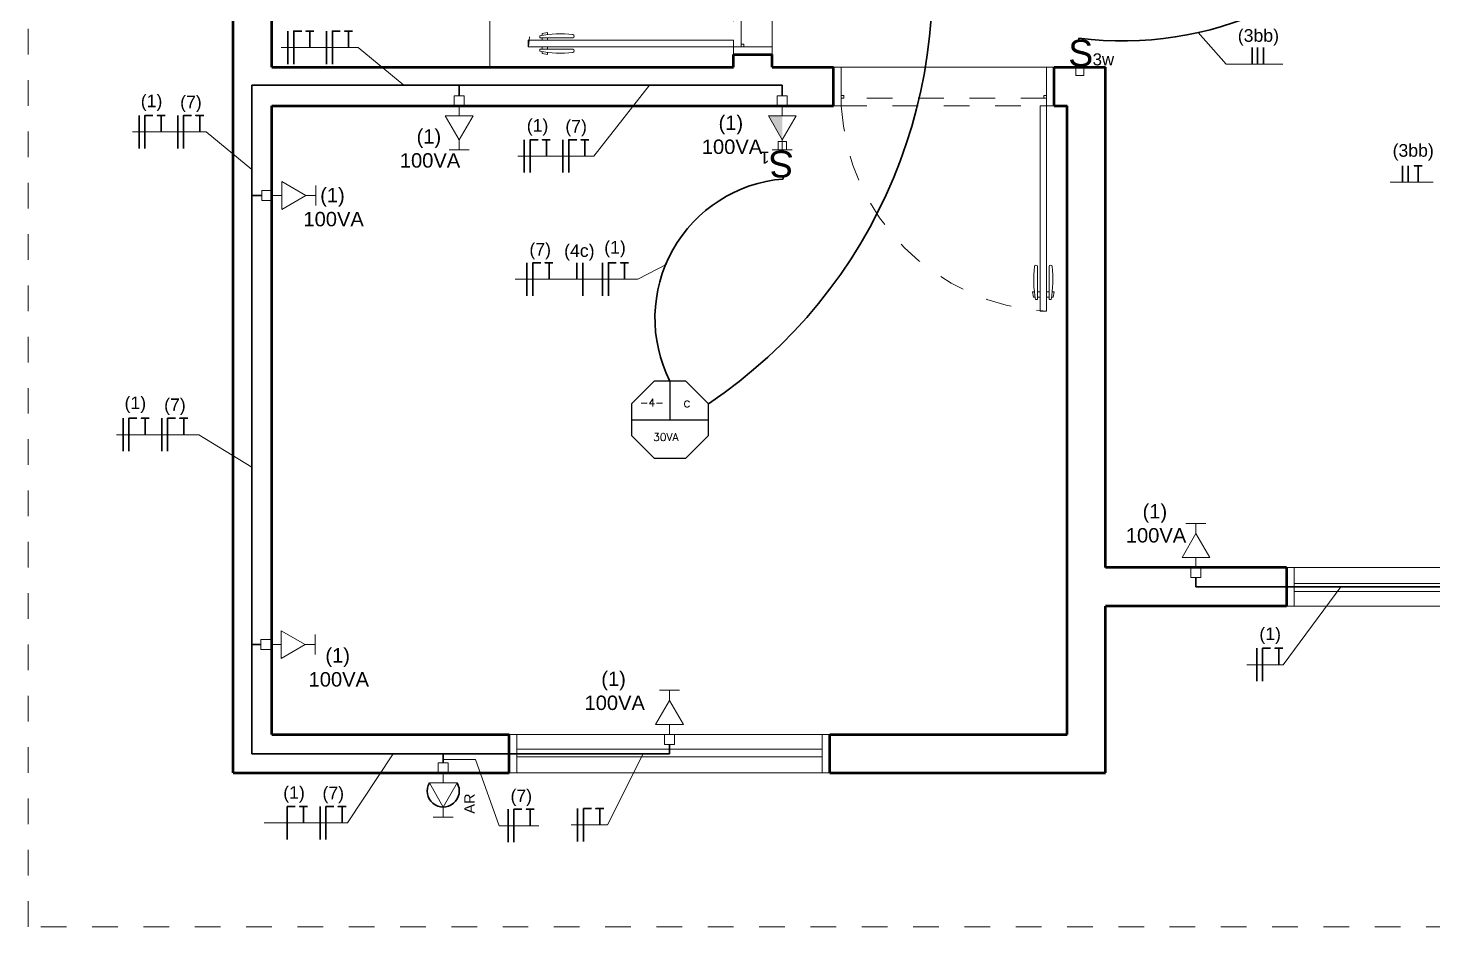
# Model space of a CAD drawing. Header units: inches. Extents: x 179598 to 179981, y 9195975 to 9196075.
# Drawn here: x 179663.89 to 179669.37, y 9196022.02 to 9196025.52 of the extents above; entities that cross this region are included whole.
import ezdxf

# ---------------------------------------------------------------- set-up
doc = ezdxf.new("R2010")
doc.units = ezdxf.units.IN
doc.header["$LTSCALE"] = 0.05
doc.header["$MEASUREMENT"] = 0
for name, pattern in [('CONTINU', [0]), ('DASH2', [0.75, 0.5, -0.25]), ('DASHED2', [0.375, 0.25, -0.125]), ('HIDDEN', [0.375, 0.25, -0.125]), ('HIDDEN2', [0.1875, 0.125, -0.0625])]:
    doc.linetypes.add(name, pattern=pattern)
for name, color, linetype, lineweight in [('Comunicação', 170, 'Continuous', 30), ('Eletrodutos', 220, 'Continuous', 25), ('ESQUADRIA', 7, 'Continuous', 5), ('FNT', 30, 'Continuous', 25), ('HASTES', 250, 'Continuous', 25), ('NOTAS', 180, 'Continuous', 25), ('PAREDE', 7, 'Continuous', 50), ('PISO', 7, 'Continuous', 5), ('PROJEÇÃO', 7, 'DASHED2', 0)]:
    doc.layers.add(name, color=color, linetype=linetype, lineweight=lineweight)
for name, color, linetype in [('Electric', 10, 'Continuous'), ('ILUMINAÇÃO', 3, 'Continuous'), ('PTO', 1, 'Continuous'), ('TEP', 40, 'DASH2')]:
    doc.layers.add(name, color=color, linetype=linetype)
doc.styles.add('Cota', font='arial.ttf')
doc.styles.get("Standard").update_dxf_attribs({"font": ''})
doc.styles.get('Standard').set_extended_font_data('txt.shx')

# ---------------------------------------------------------------- blocks, each defined once
blk = doc.blocks.new('A$C4C83112E')
at = {"layer": 'ESQUADRIA'}
for points in [[(0.03, 0), (0, 0), (0, 0.15), (0.03, 0.15)], [(0.03, 0), (1.57, 0), (1.57, 0.15), (0.03, 0.15)], [(1.6, 0), (1.57, 0), (1.57, 0.15), (1.6, 0.15)], [(1.57, 0.0576), (0.03, 0.0576), (0.03, 0.0876), (1.57, 0.0876)]]:
    blk.add_lwpolyline(points, close=True, dxfattribs=at)
blk = doc.blocks.new('A$C39A72CA2')
at = {"layer": 'ESQUADRIA'}
for points in [[(0, 0), (0.03, 0), (0.03, 0.15), (0, 0.15)], [(1.22, 0), (0.03, 0), (0.03, 0.15), (1.22, 0.15)], [(1.22, 0), (1.25, 0), (1.25, 0.15), (1.22, 0.15)], [(0.03, 0.0576), (1.22, 0.0576), (1.22, 0.0876), (0.03, 0.0876)]]:
    blk.add_lwpolyline(points, close=True, dxfattribs=at)
blk = doc.blocks.new('PORTA80_PB')
at = {"layer": 'ESQUADRIA'}
for p, q in [((0.0036, 0.8955), (0.0002, 0.8755)), ((0.0105, 0.8955), (0.0036, 0.8955)), ((0.02, 0.9055), (0.0125, 0.9055)), ((0.02, 0.9055), (0.02, 0.7763)), ((0.03, 0.8955), (0.02, 0.8955)), ((0.055, 0.8955), (0.065, 0.8955)), ((0.065, 0.9055), (0.065, 0.7763)), ((0.065, 0.9055), (0.0725, 0.9055)), ((0.0745, 0.8955), (0.0814, 0.8955)), ((0.0814, 0.8955), (0.0848, 0.8755)), ((0.0075, 0.8755), (0.0002, 0.8755)), ((0.03, 0.8755), (0.02, 0.8755)), ((0.055, 0.8755), (0.065, 0.8755)), ((0.0775, 0.8755), (0.0848, 0.8755)), ((0.83, 0), (0.03, 0))]:
    blk.add_line(p, q, dxfattribs=at)
for points in [[(0.03, 0.15), (0.055, 0.15), (0.055, 0.95), (0.03, 0.95)], [(0, 0), (0.03, 0), (0.03, 0.15), (0, 0.15)], [(0.04, 0.11), (0.03, 0.11), (0.03, 0.12), (0.04, 0.12)], [(0.82, 0.12), (0.83, 0.12), (0.83, 0.11), (0.82, 0.11)], [(0.83, 0), (0.86, 0), (0.86, 0.15), (0.83, 0.15)]]:
    blk.add_lwpolyline(points, close=True, dxfattribs=at)
at = {"layer": 'ESQUADRIA', "linetype": 'HIDDEN2'}
blk.add_lwpolyline([(0.03, 0.12), (0.83, 0.12), (0.83, 0.15), (0.03, 0.15)], close=True, dxfattribs=at)
at = {"layer": 'ESQUADRIA', "linetype": 'HIDDEN', "ltscale": 0.4}
blk.add_arc((-0.0154, 0.1046), 0.8466, 3.0716, 86.9284, dxfattribs=at)
at = {"layer": 'ESQUADRIA'}
for centre, radius, start, end in [((0.4334, 0.8257), 0.4284, 169.2602, 186.6551), ((-0.3484, 0.8257), 0.4284, 353.3449, 10.7398), ((0.0139, 0.7771), 0.00614, 187.1872, 352.0859), ((0.0711, 0.7771), 0.00614, 187.9141, 352.8128)]:
    blk.add_arc(centre, radius, start, end, dxfattribs=at)
blk = doc.blocks.new('ta30')
at = {"lineweight": 5}
for p, q in [((-0.1, 0.44), (0.1, 0.44)), ((0, 0.44), (0, 0.34)), ((-0.139, 0.1), (0, 0.34)), ((0.139, 0.1), (0, 0.34)), ((-0.139, 0.1), (0.139, 0.1)), ((-0.05, 0), (-0.05, -0.1)), ((-0.05, 0), (0.05, 0)), ((0, 0.1), (0, 0)), ((0.05, 0), (0.05, -0.1)), ((-0.05, -0.1), (0.05, -0.1))]:
    blk.add_line(p, q, dxfattribs=at)
blk = doc.blocks.new('TA100')
at = {"lineweight": 5}
for p, q in [((-0.1, 0.44), (0.1, 0.44)), ((0, 0.44), (0, 0.34)), ((-0.139, 0.1), (0, 0.34)), ((0.139, 0.1), (0, 0.34)), ((-0.139, 0.1), (0, 0.1)), ((-0.05, 0), (0.05, 0)), ((-0.05, 0), (-0.05, -0.1)), ((0, 0.1), (0, 0)), ((0, 0.1), (0.139, 0.1)), ((0.05, 0), (0.05, -0.1)), ((-0.05, -0.1), (0.05, -0.1))]:
    blk.add_line(p, q, dxfattribs=at)
blk.add_solid([(0, 0.1), (0, 0.34), (-0.139, 0.1)], dxfattribs=at)
blk = doc.blocks.new('Iluminação1')
at = {"layer": 'ILUMINAÇÃO'}
for p, q in [((0, 0.15), (0, 0)), ((-0.15, 0), (0.15, 0))]:
    blk.add_line(p, q, dxfattribs=at)
blk.add_lwpolyline([(-0.0621, 0.15), (-0.15, 0.0621), (-0.15, -0.0621), (-0.0621, -0.15), (0.0621, -0.15), (0.15, -0.0621), (0.15, 0.0621), (0.0621, 0.15)], close=True, dxfattribs=at)
blk = doc.blocks.new('LinguaNoSeu')
at = {"layer": 'Electric', "linetype": 'CONTINU', "lineweight": 20}
blk.add_lwpolyline([(179679.5062, 9196029.819), (179679.5453, 9196029.819), (179679.5453, 9196029.8581), (179679.5062, 9196029.8581), (179679.5062, 9196029.819), (179679.5062, 9196029.8581), (179679.5258, 9196029.8581), (179679.5258, 9196029.8971), (179679.5799, 9196029.8971), (179679.5258, 9196029.9909), (179679.4716, 9196029.8971), (179679.5258, 9196029.8971), (179679.5799, 9196029.8971), (179679.5258, 9196029.9909), (179679.5258, 9196030.0299), (179679.5648, 9196030.0299), (179679.4867, 9196030.0299)], dxfattribs=at)
at = {"layer": 'PTO', "linetype": 'CONTINU', "lineweight": 30}
blk.add_arc((179679.5258, 9196029.9284), 0.0625, 330, 210, dxfattribs=at)
at = {"layer": 'Electric', "linetype": 'CONTINU', "lineweight": 20, "style": 'Cota'}
blk.add_text('AR', height=0.0407, rotation=270, dxfattribs=at).set_placement((179679.4031, 9196030.017))
blk = doc.blocks.new('Interruptor1W')
at = {"layer": 'ILUMINAÇÃO', "linetype": 'CONTINU', "lineweight": 20}
blk.add_lwpolyline([(179675.1845, 9196027.4212), (179675.2236, 9196027.4212), (179675.2236, 9196027.4602), (179675.1845, 9196027.4602)], close=True, dxfattribs=at)
at = {"layer": 'ILUMINAÇÃO', "linetype": 'CONTINU', "lineweight": 20, "attachment_point": 1, "style": 'Cota'}
for s, width, insert, char_height in [('S', 0.319218, (179675.1488, 9196027.592), 0.1276), ('1', 0.07511, (179675.265, 9196027.5265), 0.0573)]:
    blk.add_mtext_dynamic_manual_height_columns(s, width=width, gutter_width=0.75, heights=[0], dxfattribs=dict(at, insert=insert, char_height=char_height))
blk = doc.blocks.new('Interruptor1')
at = {"layer": 'ILUMINAÇÃO', "linetype": 'CONTINU', "lineweight": 35}
blk.add_line((179678.1328, 9196024.8734), (179678.1328, 9196024.8825), dxfattribs=at)
at = {"layer": 'ILUMINAÇÃO', "linetype": 'CONTINU', "lineweight": 20}
blk.add_blockref('Interruptor1W', (2.9333, -2.7169), dxfattribs=at)
blk = doc.blocks.new('Interruptor3w')
at = {"layer": 'ILUMINAÇÃO', "linetype": 'CONTINU', "lineweight": 35}
blk.add_line((179682.1953, 9196035.1734), (179682.2027, 9196035.1734), dxfattribs=at)
at = {"layer": 'ILUMINAÇÃO', "linetype": 'CONTINU', "lineweight": 20}
blk.add_lwpolyline([(179682.0571, 9196035.1856), (179682.0571, 9196035.1537), (179682.089, 9196035.1537), (179682.089, 9196035.1856)], close=True, dxfattribs=at)
at = {"layer": 'ILUMINAÇÃO', "linetype": 'CONTINU', "lineweight": 20, "attachment_point": 1, "rotation": 270, "style": 'Cota'}
for s, width, insert, char_height in [('S', 0.319218, (179682.1967, 9196035.2149), 0.1043), ('3w', 0.07511, (179682.1432, 9196035.1199), 0.04682)]:
    blk.add_mtext_dynamic_manual_height_columns(s, width=width, gutter_width=0.75, heights=[0], dxfattribs=dict(at, insert=insert, char_height=char_height))

msp = doc.modelspace()

# ---------------------------------------------------------------- linework, layer by layer
at = {"layer": 'Eletrodutos', "linetype": 'CONTINU', "lineweight": 30}
for p, q in [((179666.8341, 9196025.2995), (179664.7667, 9196025.2995)), ((179664.7667, 9196024.869), (179664.7667, 9196025.2995)), ((179665.5742, 9196025.2581), (179665.5742, 9196025.2995)), ((179666.8341, 9196025.2581), (179666.8341, 9196025.2995)), ((179664.805, 9196024.869), (179664.7667, 9196024.869)), ((179664.7667, 9196024.869), (179664.7667, 9196022.694)), ((179668.4466, 9196023.3799), (179668.4466, 9196023.344)), ((179671.1794, 9196023.344), (179668.4466, 9196023.344)), ((179664.802, 9196023.119), (179664.7667, 9196023.119)), ((179666.3941, 9196022.694), (179664.7667, 9196022.694)), ((179665.5125, 9196022.6565), (179665.5125, 9196022.694)), ((179666.3941, 9196022.7299), (179666.3941, 9196022.694))]:
    msp.add_line(p, q, dxfattribs=at)
for centre, radius, start, end in [((179665.4503, 9196025.6924), 1.9681, 303.8358, 11.0302), ((179668.1626, 9196026.8165), 1.3449, 262.6456, 326.2283), ((179666.882, 9196024.3909), 0.5443, 94.6526, 206.7943)]:
    msp.add_arc(centre, radius, start, end, dxfattribs=at)
at = {"layer": 'FNT', "linetype": 'CONTINU', "lineweight": 30}
for p, q in [((179664.9066, 9196025.51), (179664.9066, 9196025.3815)), ((179665.0571, 9196025.51), (179665.0571, 9196025.3815)), ((179668.6663, 9196025.4453), (179668.6663, 9196025.381)), ((179668.6868, 9196025.4453), (179668.6868, 9196025.381)), ((179664.3267, 9196025.181), (179664.3267, 9196025.0524)), ((179664.4772, 9196025.181), (179664.4772, 9196025.0524)), ((179665.8283, 9196025.0867), (179665.8283, 9196024.9582)), ((179665.9788, 9196025.0867), (179665.9788, 9196024.9582)), ((179669.2513, 9196024.9853), (179669.2513, 9196024.921)), ((179665.8387, 9196024.607), (179665.8387, 9196024.4784)), ((179666.033, 9196024.607), (179666.033, 9196024.5427)), ((179666.1331, 9196024.607), (179666.1331, 9196024.4784)), ((179664.2642, 9196024.001), (179664.2642, 9196023.8725)), ((179664.4148, 9196024.001), (179664.4148, 9196023.8725)), ((179668.6835, 9196023.1046), (179668.6835, 9196022.976)), ((179665.032, 9196022.4881), (179665.032, 9196022.3596)), ((179665.765, 9196022.4773), (179665.765, 9196022.3488)), ((179666.0364, 9196022.4803), (179666.0364, 9196022.3518))]:
    msp.add_line(p, q, dxfattribs=at)
for points in [[(179664.9297, 9196025.3815), (179664.9297, 9196025.51), (179664.9606, 9196025.51)], [(179665.0081, 9196025.51), (179664.9772, 9196025.51), (179664.9927, 9196025.51), (179664.9927, 9196025.4457)], [(179665.0802, 9196025.3815), (179665.0802, 9196025.51), (179665.1111, 9196025.51)], [(179665.1586, 9196025.51), (179665.1277, 9196025.51), (179665.1432, 9196025.51), (179665.1432, 9196025.4457)], [(179668.7098, 9196025.381), (179668.7098, 9196025.4453), (179668.7098, 9196025.4453)], [(179664.3498, 9196025.0524), (179664.3498, 9196025.181), (179664.3807, 9196025.181)], [(179664.4282, 9196025.181), (179664.3973, 9196025.181), (179664.4128, 9196025.181), (179664.4128, 9196025.1167)], [(179664.5003, 9196025.0524), (179664.5003, 9196025.181), (179664.5312, 9196025.181)], [(179664.5788, 9196025.181), (179664.5479, 9196025.181), (179664.5633, 9196025.181), (179664.5633, 9196025.1167)], [(179665.8513, 9196024.9582), (179665.8513, 9196025.0867), (179665.8823, 9196025.0867)], [(179665.9298, 9196025.0867), (179665.8989, 9196025.0867), (179665.9144, 9196025.0867), (179665.9144, 9196025.0224)], [(179666.0019, 9196024.9582), (179666.0019, 9196025.0867), (179666.0328, 9196025.0867)], [(179666.0803, 9196025.0867), (179666.0494, 9196025.0867), (179666.0649, 9196025.0867), (179666.0649, 9196025.0224)], [(179669.2744, 9196024.921), (179669.2744, 9196024.9853), (179669.2744, 9196024.9853)], [(179669.3287, 9196024.9853), (179669.2978, 9196024.9853), (179669.3132, 9196024.9853), (179669.3132, 9196024.921)], [(179665.8618, 9196024.4784), (179665.8618, 9196024.607), (179665.8927, 9196024.607)], [(179665.9402, 9196024.607), (179665.9093, 9196024.607), (179665.9248, 9196024.607), (179665.9248, 9196024.5427)], [(179666.0561, 9196024.4784), (179666.0561, 9196024.607), (179666.0561, 9196024.607)], [(179666.1562, 9196024.4784), (179666.1562, 9196024.607), (179666.1871, 9196024.607)], [(179666.2346, 9196024.607), (179666.2037, 9196024.607), (179666.2192, 9196024.607), (179666.2192, 9196024.5427)], [(179664.2873, 9196023.8725), (179664.2873, 9196024.001), (179664.3182, 9196024.001)], [(179664.3658, 9196024.001), (179664.3349, 9196024.001), (179664.3503, 9196024.001), (179664.3503, 9196023.9368)], [(179664.4379, 9196023.8725), (179664.4379, 9196024.001), (179664.4688, 9196024.001)], [(179664.5163, 9196024.001), (179664.4854, 9196024.001), (179664.5009, 9196024.001), (179664.5009, 9196023.9368)], [(179668.7066, 9196022.976), (179668.7066, 9196023.1046), (179668.7375, 9196023.1046)], [(179668.785, 9196023.1046), (179668.7541, 9196023.1046), (179668.7696, 9196023.1046), (179668.7696, 9196023.0403)], [(179664.9046, 9196022.3596), (179664.9046, 9196022.4881), (179664.9355, 9196022.4881)], [(179664.983, 9196022.4881), (179664.9521, 9196022.4881), (179664.9676, 9196022.4881), (179664.9676, 9196022.4239)], [(179665.0551, 9196022.3596), (179665.0551, 9196022.4881), (179665.086, 9196022.4881)], [(179665.1335, 9196022.4881), (179665.1026, 9196022.4881), (179665.1181, 9196022.4881), (179665.1181, 9196022.4239)], [(179665.7881, 9196022.3488), (179665.7881, 9196022.4773), (179665.819, 9196022.4773)], [(179665.8666, 9196022.4773), (179665.8357, 9196022.4773), (179665.8511, 9196022.4773), (179665.8511, 9196022.4131)], [(179666.0595, 9196022.3518), (179666.0595, 9196022.4803), (179666.0904, 9196022.4803)], [(179666.1379, 9196022.4803), (179666.107, 9196022.4803), (179666.1225, 9196022.4803), (179666.1225, 9196022.4161)]]:
    msp.add_lwpolyline(points, dxfattribs=at)
at = {"layer": 'HASTES', "linetype": 'CONTINU', "lineweight": 20}
for p, q in [((179666.2711, 9196024.5427), (179666.3842, 9196024.602)), ((179665.6376, 9196022.6719), (179665.5125, 9196022.6719)), ((179665.7304, 9196022.4131), (179665.6376, 9196022.6719)), ((179665.7304, 9196022.4131), (179665.6376, 9196022.6719)), ((179665.7304, 9196022.4131), (179665.8851, 9196022.4131))]:
    msp.add_line(p, q, dxfattribs=at)
for points in [[(179668.4548, 9196025.5038), (179668.5642, 9196025.381), (179668.785, 9196025.381)], [(179665.3587, 9196025.2995), (179665.1807, 9196025.4457), (179664.8811, 9196025.4457)], [(179666.3166, 9196025.2995), (179666.0991, 9196025.0224), (179665.8028, 9196025.0224)], [(179664.7667, 9196024.9704), (179664.5887, 9196025.1167), (179664.3012, 9196025.1167)], [(179669.2037, 9196024.921), (179669.2037, 9196024.921), (179669.371, 9196024.921)], [(179665.7926, 9196024.5427), (179665.7926, 9196024.5427), (179666.2711, 9196024.5427)], [(179664.7667, 9196023.8104), (179664.5593, 9196023.9368), (179664.2387, 9196023.9368)], [(179669.011, 9196023.344), (179668.7861, 9196023.0403), (179668.6447, 9196023.0403)], [(179665.3169, 9196022.694), (179665.1387, 9196022.4239), (179664.8141, 9196022.4239)], [(179665.3169, 9196022.694), (179665.1387, 9196022.4239), (179664.8141, 9196022.4239)], [(179666.2922, 9196022.694), (179666.1523, 9196022.4161), (179666.0109, 9196022.4161)], [(179666.2922, 9196022.694), (179666.1523, 9196022.4161), (179666.0109, 9196022.4161)]]:
    msp.add_lwpolyline(points, dxfattribs=at)
at = {"layer": 'PAREDE'}
for p, q in [((179664.6941, 9196025.369), (179664.6941, 9196027.069)), ((179664.8441, 9196025.369), (179664.8441, 9196027.069)), ((179666.6441, 9196025.369), (179666.6441, 9196025.419)), ((179666.6441, 9196025.419), (179666.7941, 9196025.419)), ((179666.7941, 9196025.369), (179666.7941, 9196025.419)), ((179664.6941, 9196022.619), (179664.6941, 9196025.369)), ((179664.8441, 9196025.369), (179666.6441, 9196025.369)), ((179666.7941, 9196025.369), (179667.0341, 9196025.369)), ((179667.0341, 9196025.219), (179667.0341, 9196025.369)), ((179667.8941, 9196025.219), (179667.8941, 9196025.369)), ((179667.8941, 9196025.369), (179668.0941, 9196025.369)), ((179668.0941, 9196023.419), (179668.0941, 9196025.369)), ((179664.8441, 9196022.769), (179664.8441, 9196025.219)), ((179664.8441, 9196025.219), (179667.0341, 9196025.219)), ((179667.8941, 9196025.219), (179667.9441, 9196025.219)), ((179667.9441, 9196022.769), (179667.9441, 9196025.219)), ((179668.7991, 9196023.419), (179668.0941, 9196023.419)), ((179668.7991, 9196023.419), (179668.7991, 9196023.269)), ((179668.0941, 9196022.619), (179668.0941, 9196023.269)), ((179668.7991, 9196023.269), (179668.0941, 9196023.269)), ((179664.8441, 9196022.769), (179665.7691, 9196022.769)), ((179665.7691, 9196022.619), (179665.7691, 9196022.769)), ((179667.0191, 9196022.769), (179667.9441, 9196022.769)), ((179667.0191, 9196022.619), (179667.0191, 9196022.769)), ((179664.6941, 9196022.619), (179665.7691, 9196022.619)), ((179667.0191, 9196022.619), (179668.0941, 9196022.619))]:
    msp.add_line(p, q, dxfattribs=at)
at = {"layer": 'PISO'}
msp.add_line((179665.6941, 9196025.369), (179665.6941, 9196026.169), dxfattribs=at)
at = {"layer": 'PROJEÇÃO'}
msp.add_lwpolyline([(179671.8441, 9196028.219), (179671.8441, 9196022.019), (179663.8941, 9196022.019), (179663.8941, 9196025.919), (179663.8941, 9196025.919), (179663.8941, 9196026.519), (179663.8941, 9196026.519), (179663.8941, 9196030.419), (179663.8941, 9196030.419), (179663.8941, 9196031.069), (179663.8941, 9196031.069), (179663.8941, 9196034.969), (179663.8941, 9196034.969), (179663.8941, 9196035.569), (179663.8941, 9196035.569), (179663.8941, 9196039.469), (179668.6941, 9196039.469), (179668.6941, 9196038.819), (179671.8441, 9196038.819), (179671.8441, 9196033.269)], dxfattribs=at)

# ---------------------------------------------------------------- block references
at = {"layer": 'Comunicação', "linetype": 'CONTINU', "lineweight": 30, "rotation": 90}
msp.add_blockref('Interruptor3w', (9375703.1638, 9016343.2799), dxfattribs=at)
at = {"layer": 'ESQUADRIA'}
for name, p, rotation in [('PORTA80_PB', (179666.7941, 9196025.419), 90), ('PORTA80_PB', (179667.8941, 9196025.369), 180), ('A$C39A72CA2', (179667.0191, 9196022.769), 180)]:
    msp.add_blockref(name, p, dxfattribs=dict(at, rotation=rotation))
msp.add_blockref('A$C4C83112E', (179668.7991, 9196023.269), dxfattribs=at)
at = {"layer": 'ILUMINAÇÃO', "linetype": 'CONTINU', "lineweight": 40, "xscale": 0.817129049023036, "yscale": 0.817129049023036, "zscale": 0.817129049023036, "rotation": 180}
msp.add_blockref('Interruptor1', (326487.0596, 16710364.0005), dxfattribs=at)
at = {"layer": 'PTO'}
for name, p, xscale, yscale, zscale, rotation in [('ta30', (179665.5742, 9196025.219), -0.3906251953034036, 0.3906251953034036, 0.3906251953034036, 180), ('TA100', (179666.8341, 9196025.219), -0.3906251953034037, 0.3906251953034037, 0.3906251953034037, 180), ('ta30', (179664.8441, 9196024.869), -0.3906251953034037, 0.3906251953034037, 0.3906251953034037, 270), ('ta30', (179664.841, 9196023.119), -0.3906251953034037, 0.3906251953034037, 0.3906251953034037, 270)]:
    msp.add_blockref(name, p, dxfattribs=dict(at, xscale=xscale, yscale=yscale, zscale=zscale, rotation=rotation))
at = {"layer": 'PTO', "yscale": 0.3906251953034036, "zscale": 0.3906251953034036}
for p, xscale in [((179668.4466, 9196023.419), 0.3906251953034036), ((179666.3941, 9196022.769), -0.3906251953034036)]:
    msp.add_blockref('ta30', p, dxfattribs=dict(at, xscale=xscale))
at = {"layer": 'PTO', "linetype": 'CONTINU', "lineweight": 30, "rotation": 180}
msp.add_blockref('LinguaNoSeu', (359345.0382, 18392052.477), dxfattribs=at)
msp.add_blockref('LinguaNoSeu', (359345.0382, 18392052.477), dxfattribs=at)
at = {"layer": 'TEP'}
msp.add_blockref('Iluminação1', (179666.3961, 9196023.9956), dxfattribs=at)

# ---------------------------------------------------------------- texts
at = {"color": 3, "insert": (179666.4478, 9196024.082), "char_height": 0.0378, "attachment_point": 1}
msp.add_mtext_dynamic_manual_height_columns('c', width=0.270453, gutter_width=1, heights=[0], dxfattribs=at)
at = {"layer": 'FNT', "linetype": 'CONTINU', "lineweight": 20, "char_height": 0.04926, "attachment_point": 1, "style": 'Cota'}
for s, insert in [('(3bb)', (179668.6097, 9196025.5173)), ('(1)', (179664.3334, 9196025.2625)), ('(7)', (179664.4868, 9196025.258)), ('(1)', (179665.838, 9196025.1668)), ('(7)', (179665.9884, 9196025.1638)), ('(3bb)', (179669.2131, 9196025.0695)), ('(7)', (179665.8483, 9196024.6841)), ('(4c)', (179665.9837, 9196024.679)), ('(1)', (179666.14, 9196024.6922)), ('(1)', (179664.2701, 9196024.0858)), ('(7)', (179664.4244, 9196024.0781)), ('(1)', (179668.6938, 9196023.1856)), ('(1)', (179664.8887, 9196022.5673)), ('(1)', (179664.8887, 9196022.5673)), ('(7)', (179665.0416, 9196022.5652)), ('(7)', (179665.0416, 9196022.5652)), ('(7)', (179665.7746, 9196022.5544))]:
    msp.add_mtext_dynamic_manual_height_columns(s, width=0.040202, gutter_width=0.5, heights=[0], dxfattribs=dict(at, insert=insert))
at = {"layer": 'ILUMINAÇÃO'}
for s, p in [('-4-', (179666.2791, 9196024.0472)), ('30VA', (179666.3312, 9196023.9125))]:
    msp.add_text(s, height=0.03, dxfattribs=at).set_placement(p)
at = {"layer": 'NOTAS', "linetype": 'CONTINU', "lineweight": 30, "char_height": 0.05613, "attachment_point": 1, "style": 'Cota'}
for insert in [(179666.5203, 9196025.1808), (179665.3432, 9196025.1276), (179664.9674, 9196024.8988), (179668.1732, 9196023.6666), (179664.9876, 9196023.1053), (179666.0631, 9196023.0139)]:
    msp.add_mtext_dynamic_manual_height_columns('   (1)\\P100VA', width=0.415348, gutter_width=0.5, heights=[0], dxfattribs=dict(at, insert=insert))

doc.saveas('drawing.dxf')
